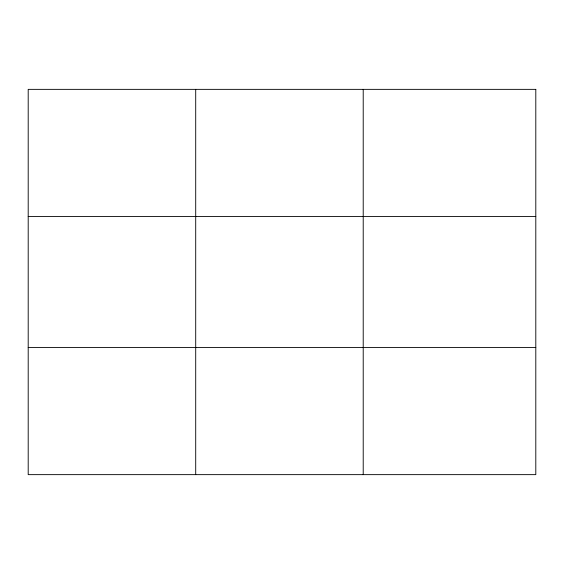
<?xml version="1.0" encoding="UTF-8"?>
<svg xmlns="http://www.w3.org/2000/svg" width="564" height="564" viewBox="0 0 564 564"><rect width="100%" height="100%" fill="white"/><g stroke="black" fill="none" stroke-linecap="round" stroke-linejoin="round"><path stroke-width="0.85" d="M195.708 474.641L195.708 89.359M363.216 474.641L363.216 89.359M28.2 216.498L535.8 216.498M28.2 347.502L535.8 347.502M535.8 89.359L535.8 474.641L28.2 474.641L28.2 89.359L535.8 89.359"/></g></svg>
